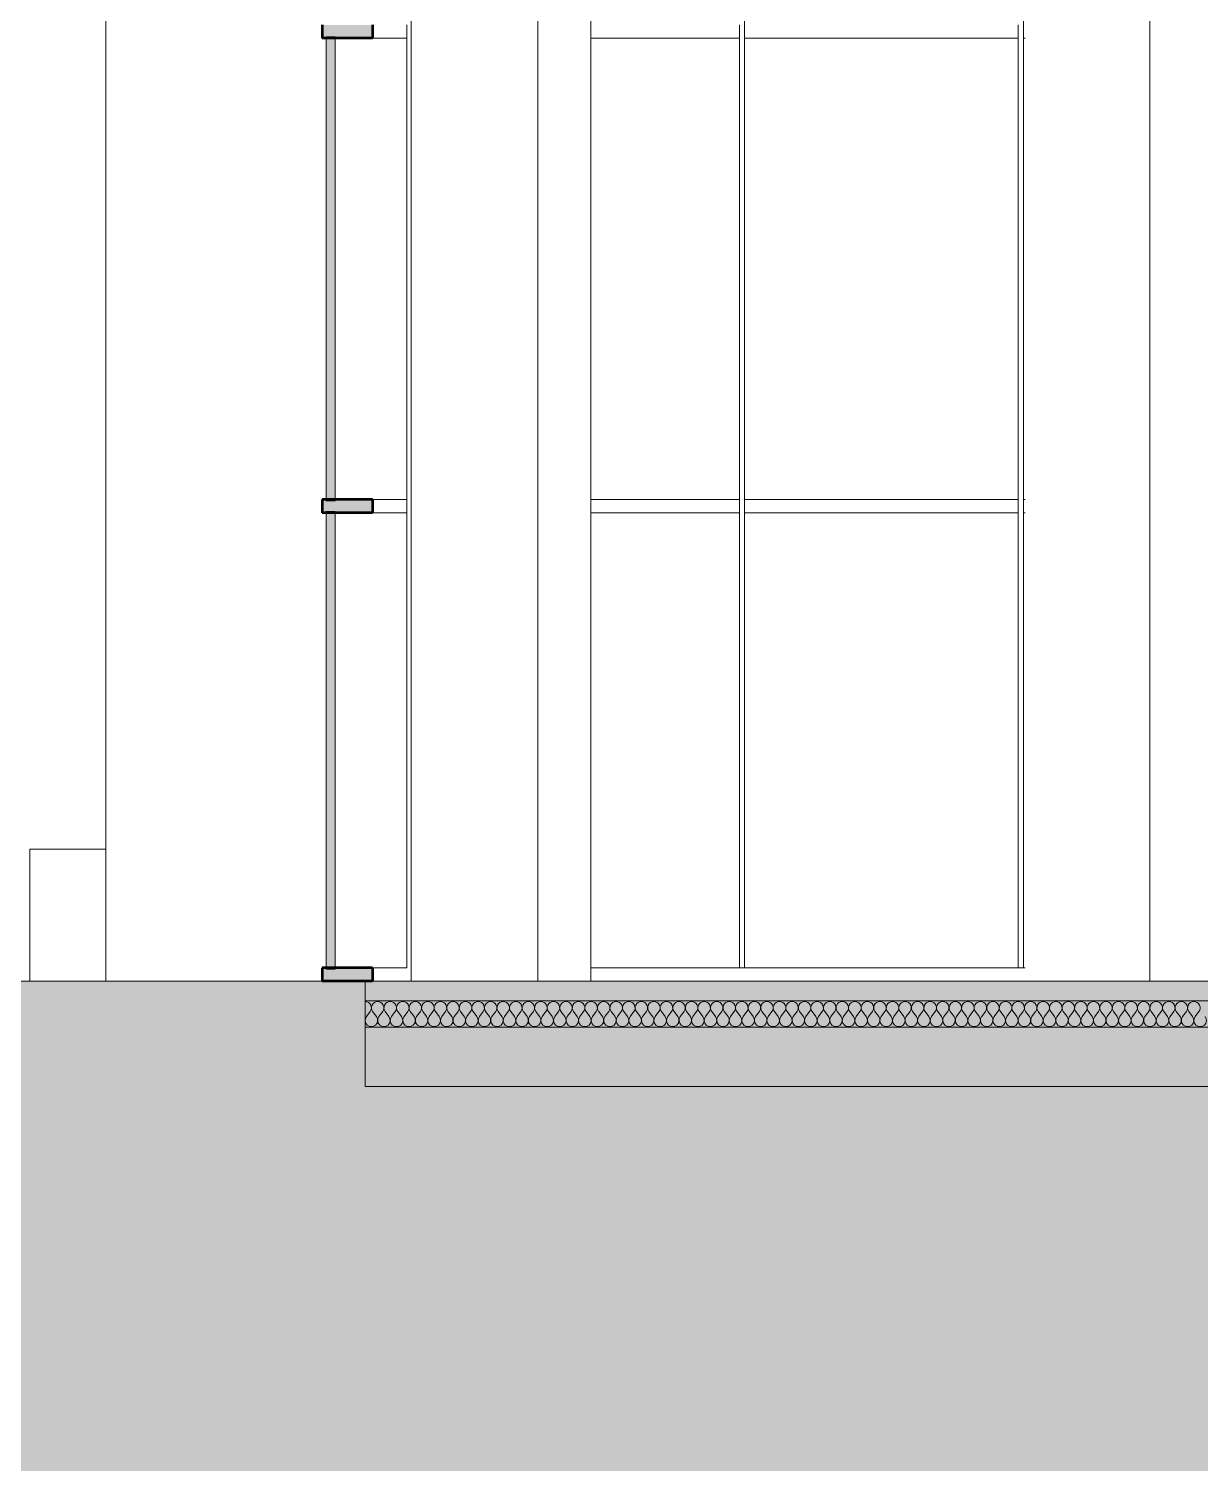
# Model space of a CAD drawing. Header units: millimetres. Extents: x -46169 to 174149, y -86316 to 18123.
# Drawn here: x 106818 to 111260, y -86316 to -80848 of the extents above; entities that cross this region are included whole.
import ezdxf

# ---------------------------------------------------------------- set-up
doc = ezdxf.new("R2010")
doc.units = ezdxf.units.MM
doc.header["$MEASUREMENT"] = 0
doc.linetypes.add('Dashed', pattern=[2822.222233, 1411.111116, -1411.111116])
doc.linetypes.add('Wipeout_Contour', pattern=[1000, 0, -1000])
for name, color, linetype in [('A04_A04_1_A-35-M_FFE_Sanitary', 7, 'Continuous'), ('A04_A04_1_New_A-20-M_Floor_Slab', 7, 'Continuous'), ('A04_A04_1_New_A-20-M_Hard_Landscape-Phase 2', 7, 'Continuous'), ('A04_A04_1_New_A-25-M_Curtain_Wall', 7, 'Continuous'), ('A04_A04_1_New_A-25-M_Wall_Ext', 7, 'Continuous')]:
    doc.layers.add(name, color=color, linetype=linetype)
for name, color, linetype, lineweight, true_color in [('A04_A04_1_A-35-M_FFE_Sanitary_Pen_No__105', 7, 'Continuous', 15, 0xa6a6a6), ('A04_A04_1_New_A-20-M_Floor_Slab_Pen_No__107', 7, 'Continuous', 15, 0xa6a6a6), ('A04_A04_1_New_A-20-M_Floor_Slab_Pen_No__109', 7, 'Continuous', 15, 0xa6a6a6), ('A04_A04_1_New_A-20-M_Floor_Slab_Pen_No__147', 7, 'Continuous', 0, 0x606060), ('A04_A04_1_New_A-20-M_Floor_Slab_Pen_No__162', 7, 'Continuous', 0, 0xe47200), ('A04_A04_1_New_A-25-M_Curtain_Wall_Pen_No__144', 7, 'Continuous', 0, 0xc8c8c8), ('A04_A04_1_New_A-25-M_Curtain_Wall_Pen_No__165', 7, 'Continuous', 0, 0x006060), ('A04_A04_1_New_A-25-M_Curtain_Wall_Pen_No__27', 7, 'Continuous', 50, 0x2a2a2a)]:
    doc.layers.add(name, color=color, linetype=linetype, lineweight=lineweight, true_color=true_color)
for name, color, linetype, lineweight in [('A04_A04_1_A-95-P_Drawing_Pen_No__1', 7, 'Continuous', 13), ('A04_A04_1_A-95-P_Drawing_Pen_No__84', 8, 'Continuous', 20), ('A04_A04_1_New_A-20-M_Floor_Slab_Pen_No__1', 7, 'Continuous', 13), ('A04_A04_1_New_A-20-M_Hard_Landscape-Phase 2_Pen_No__89', 8, 'Continuous', 20), ('A04_A04_1_New_A-25-M_Curtain_Wall_Pen_No__1', 7, 'Continuous', 13), ('A04_A04_1_New_A-25-M_Curtain_Wall_Pen_No__87', 8, 'Continuous', 20), ('A04_A04_1_New_A-25-M_Wall_Ext_Pen_No__87', 8, 'Continuous', 20)]:
    doc.layers.add(name, color=color, linetype=linetype, lineweight=lineweight)

# ---------------------------------------------------------------- blocks, each defined once
blk = doc.blocks.new('*X21', base_point=(139020.8, -92453.4))
at = {"layer": 'A04_A04_1_New_A-20-M_Floor_Slab_Pen_No__107', "linetype": 'Continuous'}
for p, q in [((108098.1, -84592.9), (108112.4, -84573.9)), ((108136.2, -84592.9), (108121.9, -84573.9)), ((108145.7, -84592.9), (108160, -84573.9)), ((108183.8, -84592.9), (108169.6, -84573.9)), ((108193.4, -84592.9), (108207.6, -84573.9)), ((108231.5, -84592.9), (108217.2, -84573.9)), ((108241, -84592.9), (108255.3, -84573.9)), ((108279.1, -84592.9), (108264.8, -84573.9)), ((108288.6, -84592.9), (108302.9, -84573.9)), ((108326.7, -84592.9), (108312.4, -84573.9)), ((108336.2, -84592.9), (108350.5, -84573.9)), ((108374.3, -84592.9), (108360, -84573.9)), ((108383.8, -84592.9), (108398.1, -84573.9)), ((108421.9, -84592.9), (108407.6, -84573.9)), ((108431.5, -84592.9), (108445.7, -84573.9)), ((108469.6, -84592.9), (108455.3, -84573.9)), ((108479.1, -84592.9), (108493.4, -84573.9)), ((108517.2, -84592.9), (108502.9, -84573.9)), ((108526.7, -84592.9), (108541, -84573.9)), ((108564.8, -84592.9), (108550.5, -84573.9)), ((108574.3, -84592.9), (108588.6, -84573.9)), ((108612.4, -84592.9), (108598.1, -84573.9)), ((108621.9, -84592.9), (108636.2, -84573.9)), ((108660, -84592.9), (108645.7, -84573.9)), ((108669.6, -84592.9), (108683.8, -84573.9)), ((108707.6, -84592.9), (108693.4, -84573.9)), ((108717.2, -84592.9), (108731.5, -84573.9)), ((108755.3, -84592.9), (108741, -84573.9)), ((108764.8, -84592.9), (108779.1, -84573.9)), ((108802.9, -84592.9), (108788.6, -84573.9)), ((108812.4, -84592.9), (108826.7, -84573.9)), ((108850.5, -84592.9), (108836.2, -84573.9)), ((108860, -84592.9), (108874.3, -84573.9)), ((108898.1, -84592.9), (108883.8, -84573.9)), ((108907.6, -84592.9), (108921.9, -84573.9)), ((108945.7, -84592.9), (108931.5, -84573.9)), ((108955.3, -84592.9), (108969.6, -84573.9)), ((108993.4, -84592.9), (108979.1, -84573.9)), ((109002.9, -84592.9), (109017.2, -84573.9)), ((109041, -84592.9), (109026.7, -84573.9)), ((109050.5, -84592.9), (109064.8, -84573.9)), ((109088.6, -84592.9), (109074.3, -84573.9)), ((109098.1, -84592.9), (109112.4, -84573.9)), ((109136.2, -84592.9), (109121.9, -84573.9)), ((109145.7, -84592.9), (109160, -84573.9)), ((109183.8, -84592.9), (109169.5, -84573.9)), ((109193.4, -84592.9), (109207.6, -84573.9)), ((109231.5, -84592.9), (109217.2, -84573.9)), ((109241, -84592.9), (109255.3, -84573.9)), ((109279.1, -84592.9), (109264.8, -84573.9)), ((109288.6, -84592.9), (109302.9, -84573.9)), ((109326.7, -84592.9), (109312.4, -84573.9)), ((109336.2, -84592.9), (109350.5, -84573.9)), ((109374.3, -84592.9), (109360, -84573.9)), ((109383.8, -84592.9), (109398.1, -84573.9)), ((109421.9, -84592.9), (109407.6, -84573.9)), ((109431.5, -84592.9), (109445.7, -84573.9)), ((109469.6, -84592.9), (109455.3, -84573.9)), ((109479.1, -84592.9), (109493.4, -84573.9)), ((109517.2, -84592.9), (109502.9, -84573.9)), ((109526.7, -84592.9), (109541, -84573.9)), ((109564.8, -84592.9), (109550.5, -84573.9)), ((109574.3, -84592.9), (109588.6, -84573.9)), ((109612.4, -84592.9), (109598.1, -84573.9)), ((109621.9, -84592.9), (109636.2, -84573.9)), ((109660, -84592.9), (109645.7, -84573.9)), ((109669.5, -84592.9), (109683.8, -84573.9)), ((109707.6, -84592.9), (109693.4, -84573.9)), ((109717.2, -84592.9), (109731.5, -84573.9)), ((109755.3, -84592.9), (109741, -84573.9)), ((109764.8, -84592.9), (109779.1, -84573.9)), ((109802.9, -84592.9), (109788.6, -84573.9)), ((109812.4, -84592.9), (109826.7, -84573.9)), ((109850.5, -84592.9), (109836.2, -84573.9)), ((109860, -84592.9), (109874.3, -84573.9)), ((109898.1, -84592.9), (109883.8, -84573.9)), ((109907.6, -84592.9), (109921.9, -84573.9)), ((109945.7, -84592.9), (109931.5, -84573.9)), ((109955.3, -84592.9), (109969.6, -84573.9)), ((109993.4, -84592.9), (109979.1, -84573.9)), ((110002.9, -84592.9), (110017.2, -84573.9)), ((110041, -84592.9), (110026.7, -84573.9)), ((110050.5, -84592.9), (110064.8, -84573.9)), ((110088.6, -84592.9), (110074.3, -84573.9)), ((110098.1, -84592.9), (110112.4, -84573.9)), ((110136.2, -84592.9), (110121.9, -84573.9)), ((110145.7, -84592.9), (110160, -84573.9)), ((110183.8, -84592.9), (110169.5, -84573.9)), ((110193.4, -84592.9), (110207.6, -84573.9)), ((110231.5, -84592.9), (110217.2, -84573.9)), ((110241, -84592.9), (110255.3, -84573.9)), ((110279.1, -84592.9), (110264.8, -84573.9)), ((110288.6, -84592.9), (110302.9, -84573.9)), ((110326.7, -84592.9), (110312.4, -84573.9)), ((110336.2, -84592.9), (110350.5, -84573.9)), ((110374.3, -84592.9), (110360, -84573.9)), ((110383.8, -84592.9), (110398.1, -84573.9)), ((110421.9, -84592.9), (110407.6, -84573.9)), ((110431.5, -84592.9), (110445.7, -84573.9)), ((110469.6, -84592.9), (110455.3, -84573.9)), ((110479.1, -84592.9), (110493.4, -84573.9)), ((110517.2, -84592.9), (110502.9, -84573.9)), ((110526.7, -84592.9), (110541, -84573.9)), ((110564.8, -84592.9), (110550.5, -84573.9)), ((110574.3, -84592.9), (110588.6, -84573.9)), ((110612.4, -84592.9), (110598.1, -84573.9)), ((110621.9, -84592.9), (110636.2, -84573.9)), ((110660, -84592.9), (110645.7, -84573.9)), ((110669.5, -84592.9), (110683.8, -84573.9)), ((110707.6, -84592.9), (110693.4, -84573.9)), ((110717.2, -84592.9), (110731.5, -84573.9)), ((110755.3, -84592.9), (110741, -84573.9)), ((110764.8, -84592.9), (110779.1, -84573.9)), ((110802.9, -84592.9), (110788.6, -84573.9)), ((110812.4, -84592.9), (110826.7, -84573.9)), ((110850.5, -84592.9), (110836.2, -84573.9)), ((110860, -84592.9), (110874.3, -84573.9)), ((110898.1, -84592.9), (110883.8, -84573.9)), ((110907.6, -84592.9), (110921.9, -84573.9)), ((110945.7, -84592.9), (110931.5, -84573.9)), ((110955.3, -84592.9), (110969.6, -84573.9)), ((110993.4, -84592.9), (110979.1, -84573.9)), ((111002.9, -84592.9), (111017.2, -84573.9)), ((111041, -84592.9), (111026.7, -84573.9)), ((111050.5, -84592.9), (111064.8, -84573.9)), ((111088.6, -84592.9), (111074.3, -84573.9)), ((111098.1, -84592.9), (111112.4, -84573.9)), ((111136.2, -84592.9), (111121.9, -84573.9)), ((111145.7, -84592.9), (111160, -84573.9)), ((111183.8, -84592.9), (111169.5, -84573.9)), ((111193.4, -84592.9), (111207.6, -84573.9)), ((111231.5, -84592.9), (111217.2, -84573.9)), ((111241, -84592.9), (111255.3, -84573.9))]:
    blk.add_line(p, q, dxfattribs=at)
for centre, start, end in [((108093.4, -84559.6), 323.1301, 90), ((108141, -84559.6), 90, 216.8699), ((108141, -84559.6), 323.1301, 90), ((108188.6, -84559.6), 90, 216.8699), ((108188.6, -84559.6), 323.1301, 90), ((108236.2, -84559.6), 90, 216.8699), ((108236.2, -84559.6), 323.1301, 90), ((108283.8, -84559.6), 90, 216.8699), ((108283.8, -84559.6), 323.1301, 90), ((108331.5, -84559.6), 90, 216.8699), ((108331.5, -84559.6), 323.1301, 90), ((108379.1, -84559.6), 90, 216.8699), ((108379.1, -84559.6), 323.1301, 90), ((108426.7, -84559.6), 90, 216.8699), ((108426.7, -84559.6), 323.1301, 90), ((108474.3, -84559.6), 90, 216.8699), ((108474.3, -84559.6), 323.1301, 90), ((108521.9, -84559.6), 90, 216.8699), ((108521.9, -84559.6), 323.1301, 90), ((108569.6, -84559.6), 90, 216.8699), ((108569.6, -84559.6), 323.1301, 90), ((108617.2, -84559.6), 90, 216.8699), ((108617.2, -84559.6), 323.1301, 90), ((108664.8, -84559.6), 90, 216.8699), ((108664.8, -84559.6), 323.1301, 90), ((108712.4, -84559.6), 90, 216.8699), ((108712.4, -84559.6), 323.1301, 90), ((108760, -84559.6), 90, 216.8699), ((108760, -84559.6), 323.1301, 90), ((108807.6, -84559.6), 90, 216.8699), ((108807.6, -84559.6), 323.1301, 90), ((108855.3, -84559.6), 90, 216.8699), ((108855.3, -84559.6), 323.1301, 90), ((108902.9, -84559.6), 90, 216.8699), ((108902.9, -84559.6), 323.1301, 90), ((108950.5, -84559.6), 90, 216.8699), ((108950.5, -84559.6), 323.1301, 90), ((108998.1, -84559.6), 90, 216.8699), ((108998.1, -84559.6), 323.1301, 90), ((109045.7, -84559.6), 90, 216.8699), ((109045.7, -84559.6), 323.1301, 90), ((109093.4, -84559.6), 90, 216.8699), ((109093.4, -84559.6), 323.1301, 90), ((109141, -84559.6), 90, 216.8699), ((109141, -84559.6), 323.1301, 90), ((109188.6, -84559.6), 90, 216.8699), ((109188.6, -84559.6), 323.1301, 90), ((109236.2, -84559.6), 90, 216.8699), ((109236.2, -84559.6), 323.1301, 90), ((109283.8, -84559.6), 90, 216.8699), ((109283.8, -84559.6), 323.1301, 90), ((109331.5, -84559.6), 90, 216.8699), ((109331.5, -84559.6), 323.1301, 90), ((109379.1, -84559.6), 90, 216.8699), ((109379.1, -84559.6), 323.1301, 90), ((109426.7, -84559.6), 90, 216.8699), ((109426.7, -84559.6), 323.1301, 90), ((109474.3, -84559.6), 90, 216.8699), ((109474.3, -84559.6), 323.1301, 90), ((109521.9, -84559.6), 90, 216.8699), ((109521.9, -84559.6), 323.1301, 90), ((109569.6, -84559.6), 90, 216.8699), ((109569.6, -84559.6), 323.1301, 90), ((109617.2, -84559.6), 90, 216.8699), ((109617.2, -84559.6), 323.1301, 90), ((109664.8, -84559.6), 90, 216.8699), ((109664.8, -84559.6), 323.1301, 90), ((109712.4, -84559.6), 90, 216.8699), ((109712.4, -84559.6), 323.1301, 90), ((109760, -84559.6), 90, 216.8699), ((109760, -84559.6), 323.1301, 90), ((109807.6, -84559.6), 90, 216.8699), ((109807.6, -84559.6), 323.1301, 90), ((109855.3, -84559.6), 90, 216.8699), ((109855.3, -84559.6), 323.1301, 90), ((109902.9, -84559.6), 90, 216.8699), ((109902.9, -84559.6), 323.1301, 90), ((109950.5, -84559.6), 90, 216.8699), ((109950.5, -84559.6), 323.1301, 90), ((109998.1, -84559.6), 90, 216.8699), ((109998.1, -84559.6), 323.1301, 90), ((110045.7, -84559.6), 90, 216.8699), ((110045.7, -84559.6), 323.1301, 90), ((110093.4, -84559.6), 90, 216.8699), ((110093.4, -84559.6), 323.1301, 90), ((110141, -84559.6), 90, 216.8699), ((110141, -84559.6), 323.1301, 90), ((110188.6, -84559.6), 90, 216.8699), ((110188.6, -84559.6), 323.1301, 90), ((110236.2, -84559.6), 90, 216.8699), ((110236.2, -84559.6), 323.1301, 90), ((110283.8, -84559.6), 90, 216.8699), ((110283.8, -84559.6), 323.1301, 90), ((110331.5, -84559.6), 90, 216.8699), ((110331.5, -84559.6), 323.1301, 90), ((110379.1, -84559.6), 90, 216.8699), ((110379.1, -84559.6), 323.1301, 90), ((110426.7, -84559.6), 90, 216.8699), ((110426.7, -84559.6), 323.1301, 90), ((110474.3, -84559.6), 90, 216.8699), ((110474.3, -84559.6), 323.1301, 90), ((110521.9, -84559.6), 90, 216.8699), ((110521.9, -84559.6), 323.1301, 90), ((110569.6, -84559.6), 90, 216.8699), ((110569.6, -84559.6), 323.1301, 90), ((110617.2, -84559.6), 90, 216.8699), ((110617.2, -84559.6), 323.1301, 90), ((110664.8, -84559.6), 90, 216.8699), ((110664.8, -84559.6), 323.1301, 90), ((110712.4, -84559.6), 90, 216.8699), ((110712.4, -84559.6), 323.1301, 90), ((110760, -84559.6), 90, 216.8699), ((110760, -84559.6), 323.1301, 90), ((110807.6, -84559.6), 90, 216.8699), ((110807.6, -84559.6), 323.1301, 90), ((110855.3, -84559.6), 90, 216.8699), ((110855.3, -84559.6), 323.1301, 90), ((110902.9, -84559.6), 90, 216.8699), ((110902.9, -84559.6), 323.1301, 90), ((110950.5, -84559.6), 90, 216.8699), ((110950.5, -84559.6), 323.1301, 90), ((110998.1, -84559.6), 90, 216.8699), ((110998.1, -84559.6), 323.1301, 90), ((111045.7, -84559.6), 90, 216.8699), ((111045.7, -84559.6), 323.1301, 90), ((111093.4, -84559.6), 90, 216.8699), ((111093.4, -84559.6), 323.1301, 90), ((111141, -84559.6), 90, 216.8699), ((111141, -84559.6), 323.1301, 90), ((111188.6, -84559.6), 90, 216.8699), ((111188.6, -84559.6), 323.1301, 90), ((111236.2, -84559.6), 90, 216.8699), ((111236.2, -84559.6), 323.1301, 90), ((108117.2, -84607.2), 143.1301, 36.8699), ((108164.8, -84607.2), 143.1301, 36.8699), ((108212.4, -84607.2), 143.1301, 36.8699), ((108260, -84607.2), 143.1301, 36.8699), ((108307.6, -84607.2), 143.1301, 36.8699), ((108355.3, -84607.2), 143.1301, 36.8699), ((108402.9, -84607.2), 143.1301, 36.8699), ((108450.5, -84607.2), 143.1301, 36.8699), ((108498.1, -84607.2), 143.1301, 36.8699), ((108545.7, -84607.2), 143.1301, 36.8699), ((108593.4, -84607.2), 143.1301, 36.8699), ((108641, -84607.2), 143.1301, 36.8699), ((108688.6, -84607.2), 143.1301, 36.8699), ((108736.2, -84607.2), 143.1301, 36.8699), ((108783.8, -84607.2), 143.1301, 36.8699), ((108831.5, -84607.2), 143.1301, 36.8699), ((108879.1, -84607.2), 143.1301, 36.8699), ((108926.7, -84607.2), 143.1301, 36.8699), ((108974.3, -84607.2), 143.1301, 36.8699), ((109021.9, -84607.2), 143.1301, 36.8699), ((109069.6, -84607.2), 143.1301, 36.8699), ((109117.2, -84607.2), 143.1301, 36.8699), ((109164.8, -84607.2), 143.1301, 36.8699), ((109212.4, -84607.2), 143.1301, 36.8699), ((109260, -84607.2), 143.1301, 36.8699), ((109307.6, -84607.2), 143.1301, 36.8699), ((109355.3, -84607.2), 143.1301, 36.8699), ((109402.9, -84607.2), 143.1301, 36.8699), ((109450.5, -84607.2), 143.1301, 36.8699), ((109498.1, -84607.2), 143.1301, 36.8699), ((109545.7, -84607.2), 143.1301, 36.8699), ((109593.4, -84607.2), 143.1301, 36.8699), ((109641, -84607.2), 143.1301, 36.8699), ((109688.6, -84607.2), 143.1301, 36.8699), ((109736.2, -84607.2), 143.1301, 36.8699), ((109783.8, -84607.2), 143.1301, 36.8699), ((109831.5, -84607.2), 143.1301, 36.8699), ((109879.1, -84607.2), 143.1301, 36.8699), ((109926.7, -84607.2), 143.1301, 36.8699), ((109974.3, -84607.2), 143.1301, 36.8699), ((110021.9, -84607.2), 143.1301, 36.8699), ((110069.6, -84607.2), 143.1301, 36.8699), ((110117.2, -84607.2), 143.1301, 36.8699), ((110164.8, -84607.2), 143.1301, 36.8699), ((110212.4, -84607.2), 143.1301, 36.8699), ((110260, -84607.2), 143.1301, 36.8699), ((110307.6, -84607.2), 143.1301, 36.8699), ((110355.3, -84607.2), 143.1301, 36.8699), ((110402.9, -84607.2), 143.1301, 36.8699), ((110450.5, -84607.2), 143.1301, 36.8699), ((110498.1, -84607.2), 143.1301, 36.8699), ((110545.7, -84607.2), 143.1301, 36.8699), ((110593.4, -84607.2), 143.1301, 36.8699), ((110641, -84607.2), 143.1301, 36.8699), ((110688.6, -84607.2), 143.1301, 36.8699), ((110736.2, -84607.2), 143.1301, 36.8699), ((110783.8, -84607.2), 143.1301, 36.8699), ((110831.5, -84607.2), 143.1301, 36.8699), ((110879.1, -84607.2), 143.1301, 36.8699), ((110926.7, -84607.2), 143.1301, 36.8699), ((110974.3, -84607.2), 143.1301, 36.8699), ((111021.9, -84607.2), 143.1301, 36.8699), ((111069.6, -84607.2), 143.1301, 36.8699), ((111117.2, -84607.2), 143.1301, 36.8699), ((111164.8, -84607.2), 143.1301, 36.8699), ((111212.4, -84607.2), 143.1301, 36.8699), ((111260, -84607.2), 143.1301, 36.8699)]:
    blk.add_arc(centre, 23.8, start, end, dxfattribs=at)

msp = doc.modelspace()

# ---------------------------------------------------------------- hatches: boundary and pattern name
at = {"layer": 'A04_A04_1_New_A-20-M_Floor_Slab_Pen_No__162', "linetype": 'Continuous'}
msp.add_hatch(color=256, dxfattribs=at).paths.add_polyline_path([(131120.2, -84532.9), (108093.4, -84532.9), (108093.4, -84533.4), (131120.2, -84533.4)])

# ---------------------------------------------------------------- linework, layer by layer
at = {"layer": 'A04_A04_1_New_A-20-M_Floor_Slab_Pen_No__1', "linetype": 'Continuous'}
msp.add_line((131120.2, -84858.4), (108093.4, -84858.4), dxfattribs=at)

# ---------------------------------------------------------------- wipeouts: each hides what was drawn before it
at = {"color": 254, "linetype": 'Wipeout_Contour', "lineweight": 0, "ltscale": 544540.228641}
msp.add_wipeout([(106821.8, -84457.9), (107110.2, -84457.9), (107110.2, -83957.9), (106821.8, -83957.9)], dxfattribs=at).dxf.layer = 'A04_A04_1_New_A-20-M_Hard_Landscape-Phase 2'
at = {"color": 254, "linetype": 'Wipeout_Contour', "lineweight": 0, "ltscale": 538354.177211}
msp.add_wipeout([(108268.4, -80857.9), (108268.4, -79057.9), (108252.2, -79057.9), (108252.2, -80857.9)], dxfattribs=at).dxf.layer = 'A04_A04_1_New_A-25-M_Curtain_Wall'
at = {"color": 254, "linetype": 'Wipeout_Contour', "lineweight": 0, "ltscale": 554838.306751}
msp.add_wipeout([(109522.6, -84407.9), (109522.6, -84457.9), (110580.3, -84457.9), (110580.3, -84407.9)], dxfattribs=at).dxf.layer = 'A04_A04_1_New_A-25-M_Curtain_Wall'

# ---------------------------------------------------------------- next in the draw order: linework, layer by layer
at = {"layer": 'A04_A04_1_New_A-20-M_Hard_Landscape-Phase 2_Pen_No__89', "linetype": 'Continuous'}
msp.add_line((106821.8, -83957.9), (106821.8, -84457.9), dxfattribs=at)

# ---------------------------------------------------------------- next in the draw order: wipeouts: each hides what was drawn before it
at = {"color": 254, "linetype": 'Wipeout_Contour', "lineweight": 0, "ltscale": 540256.939054}
msp.add_wipeout([(108121.1, -80882.9), (108252.2, -80882.9), (108252.2, -80832.9), (108121.1, -80832.9)], dxfattribs=at).dxf.layer = 'A04_A04_1_New_A-25-M_Curtain_Wall'
at = {"color": 254, "linetype": 'Wipeout_Contour', "lineweight": 0, "ltscale": 554132.324412}
msp.add_wipeout([(110437.5, -82682.9), (110437.5, -84407.9), (110570.2, -84407.9), (110570.2, -82682.9)], dxfattribs=at).dxf.layer = 'A04_A04_1_New_A-25-M_Curtain_Wall'
at = {"color": 254, "linetype": 'Wipeout_Contour', "lineweight": 0, "ltscale": 552252.748686}
msp.add_wipeout([(109522.6, -84407.9), (108949.3, -84407.9), (108949.3, -84457.9), (109522.6, -84457.9)], dxfattribs=at).dxf.layer = 'A04_A04_1_New_A-25-M_Curtain_Wall'

# ---------------------------------------------------------------- next in the draw order: hatches: boundary and pattern name
at = {"layer": 'A04_A04_1_New_A-25-M_Curtain_Wall_Pen_No__144', "linetype": 'Continuous'}
msp.add_hatch(color=256, dxfattribs=at).paths.add_polyline_path([(108121.1, -80832.9), (107930.8, -80832.9), (107930.8, -80882.9), (108121.1, -80882.9)])

# ---------------------------------------------------------------- next in the draw order: wipeouts: each hides what was drawn before it
at = {"color": 254, "linetype": 'Wipeout_Contour', "lineweight": 0, "ltscale": 554346.253514}
msp.add_wipeout([(110590.4, -84407.9), (110590.4, -82657.9), (110570.2, -82657.9), (110570.2, -84407.9)], dxfattribs=at).dxf.layer = 'A04_A04_1_New_A-25-M_Curtain_Wall'
at = {"color": 254, "linetype": 'Wipeout_Contour', "lineweight": 0, "ltscale": 550763.590161}
msp.add_wipeout([(109379.9, -82682.9), (109379.9, -84407.9), (109512.6, -84407.9), (109512.6, -82682.9)], dxfattribs=at).dxf.layer = 'A04_A04_1_New_A-25-M_Curtain_Wall'

# ---------------------------------------------------------------- next in the draw order: wipeouts: each hides what was drawn before it
at = {"color": 254, "linetype": 'Wipeout_Contour', "lineweight": 0, "ltscale": 678600.33405}
msp.add_wipeout([(108252.2, -80882.9), (108125.4, -80882.9), (108125.4, -82632.9), (108227, -82632.9), (108252.2, -82632.9)], dxfattribs=at).dxf.layer = 'A04_A04_1_New_A-25-M_Curtain_Wall'
at = {"color": 254, "linetype": 'Wipeout_Contour', "lineweight": 0, "ltscale": 550976.478266}
msp.add_wipeout([(109532.7, -84407.9), (109532.7, -82657.9), (109512.6, -82657.9), (109512.6, -84407.9)], dxfattribs=at).dxf.layer = 'A04_A04_1_New_A-25-M_Curtain_Wall'
at = {"color": 254, "linetype": 'Wipeout_Contour', "lineweight": 0, "ltscale": 549868.733304}
msp.add_wipeout([(109379.9, -82682.9), (108949.3, -82682.9), (108949.3, -84407.9), (109379.9, -84407.9)], dxfattribs=at).dxf.layer = 'A04_A04_1_New_A-25-M_Curtain_Wall'
at = {"color": 254, "linetype": 'Wipeout_Contour', "lineweight": 0, "ltscale": 556542.119828}
msp.add_wipeout([(110580.3, -84457.9), (110596.4, -84457.9), (110596.4, -84407.9), (110580.3, -84407.9)], dxfattribs=at).dxf.layer = 'A04_A04_1_New_A-25-M_Curtain_Wall'

# ---------------------------------------------------------------- next in the draw order: wipeouts: each hides what was drawn before it
at = {"color": 254, "linetype": 'Wipeout_Contour', "lineweight": 0, "ltscale": 542662.42137}
msp.add_wipeout([(108268.4, -82657.9), (108268.4, -80857.9), (108252.2, -80857.9), (108252.2, -82657.9)], dxfattribs=at).dxf.layer = 'A04_A04_1_New_A-25-M_Curtain_Wall'
at = {"color": 254, "linetype": 'Wipeout_Contour', "lineweight": 0, "ltscale": 552479.622962}
msp.add_wipeout([(109532.7, -84407.9), (110437.5, -84407.9), (110437.5, -82682.9), (109532.7, -82682.9)], dxfattribs=at).dxf.layer = 'A04_A04_1_New_A-25-M_Curtain_Wall'

# ---------------------------------------------------------------- next in the draw order: linework, layer by layer
at = {"layer": 'A04_A04_1_New_A-25-M_Curtain_Wall_Pen_No__87', "linetype": 'Continuous'}
msp.add_line((109532.7, -84407.9), (109522.6, -84407.9), dxfattribs=at)

# ---------------------------------------------------------------- next in the draw order: wipeouts: each hides what was drawn before it
at = {"color": 254, "linetype": 'Wipeout_Contour', "lineweight": 0, "ltscale": 544597.84871}
msp.add_wipeout([(108121.1, -82632.9), (108121.1, -82682.9), (108252.2, -82682.9), (108252.2, -82632.9)], dxfattribs=at).dxf.layer = 'A04_A04_1_New_A-25-M_Curtain_Wall'
at = {"color": 254, "linetype": 'Wipeout_Contour', "lineweight": 0, "ltscale": 547923.429532}
msp.add_wipeout([(109512.6, -82632.9), (108949.3, -82632.9), (108949.3, -82682.9), (109512.6, -82682.9)], dxfattribs=at).dxf.layer = 'A04_A04_1_New_A-25-M_Curtain_Wall'

# ---------------------------------------------------------------- next in the draw order: hatches: boundary and pattern name
at = {"layer": 'A04_A04_1_New_A-25-M_Curtain_Wall_Pen_No__144', "linetype": 'Continuous'}
msp.add_hatch(color=256, dxfattribs=at).paths.add_polyline_path([(108121.1, -82632.9), (107930.8, -82632.9), (107930.8, -82682.9), (108121.1, -82682.9)])

# ---------------------------------------------------------------- next in the draw order: wipeouts: each hides what was drawn before it
at = {"color": 254, "linetype": 'Wipeout_Contour', "lineweight": 0, "ltscale": 550545.240617}
msp.add_wipeout([(109532.7, -82682.9), (110570.2, -82682.9), (110570.2, -82632.9), (109532.7, -82632.9)], dxfattribs=at).dxf.layer = 'A04_A04_1_New_A-25-M_Curtain_Wall'

# ---------------------------------------------------------------- next in the draw order: wipeouts: each hides what was drawn before it
at = {"color": 254, "linetype": 'Wipeout_Contour', "lineweight": 0, "ltscale": 541998.795184}
msp.add_wipeout([(107979.4, -80882.9), (107979.4, -82632.9), (108125.4, -82632.9), (108125.4, -80882.9)], dxfattribs=at).dxf.layer = 'A04_A04_1_New_A-25-M_Curtain_Wall'
at = {"color": 254, "linetype": 'Wipeout_Contour', "lineweight": 0, "ltscale": 546455.12018}
msp.add_wipeout([(109379.9, -80882.9), (109379.9, -82632.9), (109512.6, -82632.9), (109512.6, -80882.9)], dxfattribs=at).dxf.layer = 'A04_A04_1_New_A-25-M_Curtain_Wall'
at = {"color": 254, "linetype": 'Wipeout_Contour', "lineweight": 0, "ltscale": 549850.252333}
msp.add_wipeout([(110437.5, -82632.9), (110570.2, -82632.9), (110570.2, -80882.9), (110437.5, -80882.9)], dxfattribs=at).dxf.layer = 'A04_A04_1_New_A-25-M_Curtain_Wall'
at = {"color": 254, "linetype": 'Wipeout_Contour', "lineweight": 0, "ltscale": 682970.234117}
msp.add_wipeout([(108125.4, -82682.9), (108125.4, -84407.9), (108252.2, -84407.9), (108252.2, -82682.9), (108227, -82682.9)], dxfattribs=at).dxf.layer = 'A04_A04_1_New_A-25-M_Curtain_Wall'

# ---------------------------------------------------------------- next in the draw order: hatches: boundary and pattern name
at = {"layer": 'A04_A04_1_New_A-25-M_Curtain_Wall_Pen_No__165', "linetype": 'Continuous', "lineweight": 0, "true_color": 0x001818}
msp.add_hatch(color=168, dxfattribs=at).paths.add_polyline_path([(107979.4, -82637.9), (107979.4, -80877.9), (107945.6, -80877.9), (107945.6, -82637.9)])

# ---------------------------------------------------------------- next in the draw order: wipeouts: each hides what was drawn before it
at = {"color": 254, "linetype": 'Wipeout_Contour', "lineweight": 0, "ltscale": 546700.464276}
msp.add_wipeout([(109532.7, -82657.9), (109532.7, -80857.9), (109512.6, -80857.9), (109512.6, -82657.9)], dxfattribs=at).dxf.layer = 'A04_A04_1_New_A-25-M_Curtain_Wall'
at = {"color": 254, "linetype": 'Wipeout_Contour', "lineweight": 0, "ltscale": 550096.436362}
msp.add_wipeout([(110590.4, -82657.9), (110590.4, -80857.9), (110570.2, -80857.9), (110570.2, -82657.9)], dxfattribs=at).dxf.layer = 'A04_A04_1_New_A-25-M_Curtain_Wall'
at = {"color": 254, "linetype": 'Wipeout_Contour', "lineweight": 0, "ltscale": 547000.737991}
msp.add_wipeout([(108268.4, -84457.9), (108268.4, -82657.9), (108252.2, -82657.9), (108252.2, -84407.9)], dxfattribs=at).dxf.layer = 'A04_A04_1_New_A-25-M_Curtain_Wall'

# ---------------------------------------------------------------- next in the draw order: linework, layer by layer
at = {"layer": 'A04_A04_1_New_A-25-M_Curtain_Wall_Pen_No__87', "linetype": 'Continuous'}
msp.add_line((109512.6, -84407.9), (109512.6, -82682.9), dxfattribs=at)

# ---------------------------------------------------------------- next in the draw order: wipeouts: each hides what was drawn before it
at = {"color": 254, "linetype": 'Wipeout_Contour', "lineweight": 0, "ltscale": 543609.065156}
msp.add_wipeout([(109512.6, -80832.9), (108949.3, -80832.9), (108949.3, -80882.9), (109512.6, -80882.9)], dxfattribs=at).dxf.layer = 'A04_A04_1_New_A-25-M_Curtain_Wall'
at = {"color": 254, "linetype": 'Wipeout_Contour', "lineweight": 0, "ltscale": 552278.529821}
msp.add_wipeout([(110590.4, -82682.9), (110596.4, -82682.9), (110596.4, -82632.9), (110590.4, -82632.9)], dxfattribs=at).dxf.layer = 'A04_A04_1_New_A-25-M_Curtain_Wall'
at = {"color": 254, "linetype": 'Wipeout_Contour', "lineweight": 0, "ltscale": 548950.200619}
msp.add_wipeout([(108121.1, -84457.9), (108268.4, -84457.9), (108252.2, -84407.9), (108121.1, -84407.9)], dxfattribs=at).dxf.layer = 'A04_A04_1_New_A-25-M_Curtain_Wall'

# ---------------------------------------------------------------- next in the draw order: hatches: boundary and pattern name
at = {"layer": 'A04_A04_1_New_A-25-M_Curtain_Wall_Pen_No__144', "linetype": 'Continuous'}
msp.add_hatch(color=256, dxfattribs=at).paths.add_polyline_path([(108121.1, -84407.9), (107930.8, -84407.9), (107930.8, -84457.9), (108121.1, -84457.9)])

# ---------------------------------------------------------------- next in the draw order: wipeouts: each hides what was drawn before it
at = {"color": 254, "linetype": 'Wipeout_Contour', "lineweight": 0, "ltscale": 546251.556131}
msp.add_wipeout([(110570.2, -80832.9), (109532.7, -80832.9), (109532.7, -80882.9), (110570.2, -80882.9)], dxfattribs=at).dxf.layer = 'A04_A04_1_New_A-25-M_Curtain_Wall'
at = {"color": 254, "linetype": 'Wipeout_Contour', "lineweight": 0, "ltscale": 545553.189628}
msp.add_wipeout([(109379.9, -80882.9), (108949.3, -80882.9), (108949.3, -82632.9), (109379.9, -82632.9)], dxfattribs=at).dxf.layer = 'A04_A04_1_New_A-25-M_Curtain_Wall'

# ---------------------------------------------------------------- next in the draw order: wipeouts: each hides what was drawn before it
at = {"color": 254, "linetype": 'Wipeout_Contour', "lineweight": 0, "ltscale": 545846.868821}
msp.add_wipeout([(110590.4, -80857.9), (110590.4, -79057.9), (110570.2, -79057.9), (110570.2, -80857.9)], dxfattribs=at).dxf.layer = 'A04_A04_1_New_A-25-M_Curtain_Wall'
at = {"color": 254, "linetype": 'Wipeout_Contour', "lineweight": 0, "ltscale": 548184.611566}
msp.add_wipeout([(109532.7, -80882.9), (109532.7, -82632.9), (110437.5, -82632.9), (110437.5, -80882.9)], dxfattribs=at).dxf.layer = 'A04_A04_1_New_A-25-M_Curtain_Wall'
at = {"color": 254, "linetype": 'Wipeout_Contour', "lineweight": 0, "ltscale": 546342.41028}
msp.add_wipeout([(107979.4, -82682.9), (107979.4, -84407.9), (108125.4, -84407.9), (108125.4, -82682.9)], dxfattribs=at).dxf.layer = 'A04_A04_1_New_A-25-M_Curtain_Wall'
at = {"color": 254, "linetype": 'Wipeout_Contour', "lineweight": 0, "ltscale": 935452.754559}
msp.add_wipeout([(108747.9, -84457.9), (108949.3, -84457.9), (108949.3, -77357.9), (108913.7, -77357.9), (108913.7, -72757.9), (108787.6, -72757.9), (108747.9, -72757.9)], dxfattribs=at).dxf.layer = 'A04_A04_1_New_A-25-M_Wall_Ext'

# ---------------------------------------------------------------- next in the draw order: hatches: boundary and pattern name
at = {"layer": 'A04_A04_1_New_A-25-M_Curtain_Wall_Pen_No__165', "linetype": 'Continuous', "lineweight": 0, "true_color": 0x001818}
msp.add_hatch(color=168, dxfattribs=at).paths.add_polyline_path([(107979.4, -84412.9), (107979.4, -82677.9), (107945.6, -82677.9), (107945.6, -84412.9)])

# ---------------------------------------------------------------- next in the draw order: linework, layer by layer
at = {"layer": 'A04_A04_1_New_A-25-M_Curtain_Wall_Pen_No__87', "linetype": 'Continuous'}
for p, q in [((108949.3, -82632.9), (109512.6, -82632.9)), ((109512.6, -82682.9), (109512.6, -82632.9)), ((109532.7, -84407.9), (109532.7, -82657.9)), ((108949.3, -82682.9), (109512.6, -82682.9)), ((108949.3, -84407.9), (109522.6, -84407.9))]:
    msp.add_line(p, q, dxfattribs=at)
at = {"layer": 'A04_A04_1_New_A-25-M_Wall_Ext_Pen_No__87', "linetype": 'Continuous'}
msp.add_line((108949.3, -77357.9), (108949.3, -84457.9), dxfattribs=at)

# ---------------------------------------------------------------- next in the draw order: wipeouts: each hides what was drawn before it
at = {"color": 254, "linetype": 'Wipeout_Contour', "lineweight": 0, "ltscale": 542424.292689}
msp.add_wipeout([(109532.7, -80857.9), (109532.7, -79057.9), (109512.6, -79057.9), (109512.6, -80857.9)], dxfattribs=at).dxf.layer = 'A04_A04_1_New_A-25-M_Curtain_Wall'
at = {"color": 254, "linetype": 'Wipeout_Contour', "lineweight": 0, "ltscale": 547998.465752}
msp.add_wipeout([(110590.4, -80882.9), (110596.4, -80882.9), (110596.4, -80832.9), (110590.4, -80832.9)], dxfattribs=at).dxf.layer = 'A04_A04_1_New_A-25-M_Curtain_Wall'

# ---------------------------------------------------------------- next in the draw order: linework, layer by layer
at = {"layer": 'A04_A04_1_New_A-25-M_Curtain_Wall_Pen_No__87', "linetype": 'Continuous'}
for p, q in [((109532.7, -80857.9), (109532.7, -79057.9)), ((109512.6, -80882.9), (109512.6, -80832.9)), ((109532.7, -82657.9), (109532.7, -80857.9)), ((108949.3, -80882.9), (109512.6, -80882.9)), ((109512.6, -82632.9), (109512.6, -80882.9))]:
    msp.add_line(p, q, dxfattribs=at)

# ---------------------------------------------------------------- next in the draw order: wipeouts: each hides what was drawn before it
at = {"color": 254, "linetype": 'Wipeout_Contour', "lineweight": 0, "ltscale": 5042646.5782331}
msp.add_wipeout([(108747.9, -69287.9), (107110.2, -69287.9), (107110.2, -84457.9), (107930.8, -84457.9), (107930.8, -84407.9), (107945.6, -84407.9), (107945.6, -82682.9), (107930.8, -82682.9), (107930.8, -82632.9), (107945.6, -82632.9), (107945.6, -80882.9), (107930.8, -80882.9), (107930.8, -80832.9), (107945.6, -80832.9), (107945.6, -79082.9), (107930.8, -79082.9), (107930.8, -79032.9), (107945.6, -79032.9), (107945.6, -77282.9), (107930.8, -77282.9), (107930.8, -77232.9), (107945.6, -77232.9), (107945.6, -75482.9), (107930.8, -75482.9), (107930.8, -75432.9), (107945.6, -75432.9), (107945.6, -73682.9), (107930.8, -73682.9), (107930.8, -73632.9), (107945.6, -73632.9), (107945.6, -71907.9), (107930.8, -71907.9), (107930.8, -71857.9), (108268.4, -71857.9), (108268.4, -71907.9), (108284.9, -71907.9), (108284.9, -72288.9), (108747.9, -72288.9)], dxfattribs=at).dxf.layer = 'A04_A04_1_New_A-25-M_Wall_Ext'
at = {"color": 254, "linetype": 'Wipeout_Contour', "lineweight": 0, "ltscale": 2741306.357829784}
msp.add_wipeout([(110590.4, -80882.9), (110590.4, -82632.9), (110596.4, -82632.9), (110596.4, -82682.9), (110590.4, -82682.9), (110590.4, -84407.9), (110596.4, -84407.9), (110596.4, -84457.9), (111069.2, -84457.9), (111069.2, -77357.9), (110596.4, -77357.9), (110596.4, -77407.9), (110590.4, -77407.9), (110590.4, -79032.9), (110596.4, -79032.9), (110596.4, -79082.9), (110590.4, -79082.9), (110590.4, -80832.9), (110596.4, -80832.9), (110596.4, -80882.9)], dxfattribs=at).dxf.layer = 'A04_A04_1_New_A-25-M_Wall_Ext'

# ---------------------------------------------------------------- next in the draw order: linework, layer by layer
at = {"layer": 'A04_A04_1_New_A-20-M_Hard_Landscape-Phase 2_Pen_No__89', "linetype": 'Continuous'}
for p, q in [((107110.2, -83957.9), (106821.8, -83957.9)), ((107110.2, -84457.9), (106821.8, -84457.9))]:
    msp.add_line(p, q, dxfattribs=at)
at = {"layer": 'A04_A04_1_New_A-25-M_Curtain_Wall_Pen_No__1', "linetype": 'Continuous'}
for p, q in [((107945.6, -80877.9), (107945.6, -82637.9)), ((107979.4, -80877.9), (107945.6, -80877.9)), ((107979.4, -80877.9), (107979.4, -82637.9)), ((107979.4, -82637.9), (107945.6, -82637.9)), ((107945.6, -82677.9), (107945.6, -84412.9)), ((107979.4, -82677.9), (107945.6, -82677.9)), ((107979.4, -82677.9), (107979.4, -84412.9)), ((107979.4, -84412.9), (107945.6, -84412.9))]:
    msp.add_line(p, q, dxfattribs=at)
at = {"layer": 'A04_A04_1_New_A-25-M_Curtain_Wall_Pen_No__27', "linetype": 'Continuous'}
for p, q in [((107930.8, -80832.9), (107930.8, -80882.9)), ((108121.1, -80832.9), (108121.1, -80882.9)), ((108121.1, -80882.9), (107930.8, -80882.9)), ((107930.8, -82632.9), (107930.8, -82682.9)), ((108121.1, -82632.9), (107930.8, -82632.9)), ((108121.1, -82632.9), (108121.1, -82682.9)), ((108121.1, -82682.9), (107930.8, -82682.9)), ((107930.8, -84407.9), (107930.8, -84457.9)), ((108121.1, -84407.9), (107930.8, -84407.9)), ((108121.1, -84407.9), (108121.1, -84457.9)), ((108093.4, -84457.9), (107930.8, -84457.9)), ((108121.1, -84457.9), (108093.4, -84457.9))]:
    msp.add_line(p, q, dxfattribs=at)
at = {"layer": 'A04_A04_1_New_A-25-M_Curtain_Wall_Pen_No__87', "linetype": 'Continuous'}
for p, q in [((110590.4, -80857.9), (110590.4, -79057.9)), ((110570.2, -80882.9), (110570.2, -80832.9)), ((110590.4, -82657.9), (110590.4, -80857.9)), ((109532.7, -80882.9), (110570.2, -80882.9)), ((110570.2, -82632.9), (110570.2, -80882.9)), ((110590.4, -80882.9), (110596.4, -80882.9)), ((109532.7, -82632.9), (110570.2, -82632.9)), ((110570.2, -82682.9), (110570.2, -82632.9)), ((110590.4, -82632.9), (110596.4, -82632.9)), ((110590.4, -84407.9), (110590.4, -82657.9)), ((109532.7, -82682.9), (110570.2, -82682.9)), ((110570.2, -84407.9), (110570.2, -82682.9)), ((110590.4, -82682.9), (110596.4, -82682.9)), ((109532.7, -84407.9), (110580.3, -84407.9)), ((110590.4, -84407.9), (110580.3, -84407.9)), ((110590.4, -84407.9), (110596.4, -84407.9))]:
    msp.add_line(p, q, dxfattribs=at)
at = {"layer": 'A04_A04_1_New_A-25-M_Wall_Ext_Pen_No__87', "linetype": 'Continuous'}
for p, q in [((107110.2, -84457.9), (107110.2, -69287.9)), ((107930.8, -84457.9), (107110.2, -84457.9))]:
    msp.add_line(p, q, dxfattribs=at)

# ---------------------------------------------------------------- next in the draw order: wipeouts: each hides what was drawn before it
at = {"color": 254, "linetype": 'Wipeout_Contour', "lineweight": 0, "ltscale": 798184.00864}
msp.add_wipeout([(108284.9, -73627.1), (108268.4, -73627.1), (108268.4, -84457.9), (108747.9, -84457.9), (108747.9, -72757.9), (108284.9, -72757.9)], dxfattribs=at).dxf.layer = 'A04_A04_1_New_A-25-M_Wall_Ext'
at = {"color": 254, "linetype": 'Wipeout_Contour', "lineweight": 0, "ltscale": 686592.087258}
msp.add_wipeout([(111269.2, -77357.9), (111069.2, -77357.9), (111069.2, -84457.9), (111269.2, -84457.9), (111269.2, -79057.9)], dxfattribs=at).dxf.layer = 'A04_A04_1_New_A-25-M_Wall_Ext'

# ---------------------------------------------------------------- next in the draw order: hatches: boundary and pattern name
at = {"layer": 'A04_A04_1_New_A-20-M_Floor_Slab_Pen_No__109', "linetype": 'Continuous'}
msp.add_hatch(color=256, dxfattribs=at).paths.add_polyline_path([(131120.2, -84457.9), (108093.4, -84457.9), (108093.4, -84532.9), (131120.2, -84532.9)])

# ---------------------------------------------------------------- next in the draw order: linework, layer by layer
at = {"layer": 'A04_A04_1_A-35-M_FFE_Sanitary_Pen_No__105', "linetype": 'Dashed'}
msp.add_line((105427.1, -84457.9), (131120.2, -84457.9), dxfattribs=at)
at = {"layer": 'A04_A04_1_A-95-P_Drawing_Pen_No__1', "linetype": 'Continuous'}
msp.add_line((131120.2, -84457.9), (101134.2, -84457.9), dxfattribs=at)
at = {"layer": 'A04_A04_1_New_A-20-M_Floor_Slab_Pen_No__1', "linetype": 'Continuous'}
msp.add_line((126495.6, -84457.9), (108121.1, -84457.9), dxfattribs=at)
at = {"layer": 'A04_A04_1_New_A-25-M_Curtain_Wall_Pen_No__87', "linetype": 'Continuous'}
for p, q in [((108268.4, -80857.9), (108268.4, -79057.9)), ((108252.2, -80882.9), (108252.2, -80832.9)), ((108268.4, -82657.9), (108268.4, -80857.9)), ((108121.1, -80882.9), (108252.2, -80882.9)), ((108252.2, -82632.9), (108252.2, -80882.9)), ((108121.1, -82632.9), (108252.2, -82632.9)), ((108252.2, -82682.9), (108252.2, -82632.9)), ((108268.4, -84457.9), (108268.4, -82657.9)), ((108121.1, -82682.9), (108252.2, -82682.9)), ((108252.2, -84407.9), (108252.2, -82682.9)), ((108121.1, -84407.9), (108252.2, -84407.9))]:
    msp.add_line(p, q, dxfattribs=at)
at = {"layer": 'A04_A04_1_New_A-25-M_Wall_Ext_Pen_No__87', "linetype": 'Continuous'}
for p, q in [((108747.9, -84457.9), (108747.9, -72757.9)), ((111069.2, -77357.9), (111069.2, -84457.9))]:
    msp.add_line(p, q, dxfattribs=at)

# ---------------------------------------------------------------- next in the draw order: wipeouts: each hides what was drawn before it
at = {"color": 254, "linetype": 'Wipeout_Contour', "lineweight": 0, "ltscale": 586576.796718}
msp.add_wipeout([(131120.2, -84533.4), (108093.4, -84533.4), (108093.4, -84633.4), (131120.2, -84633.4)], dxfattribs=at).dxf.layer = 'A04_A04_1_New_A-20-M_Floor_Slab'

# ---------------------------------------------------------------- next in the draw order: hatches: boundary and pattern name
at = {"layer": 'A04_A04_1_A-95-P_Drawing_Pen_No__84', "linetype": 'Continuous'}
msp.add_hatch(color=256, dxfattribs=at).paths.add_polyline_path([(101134.2, -84457.9), (101134.2, -86316.2), (131120.2, -86316.2), (131120.2, -84457.9)])
at = {"layer": 'A04_A04_1_New_A-20-M_Floor_Slab_Pen_No__147', "linetype": 'Continuous'}
msp.add_hatch(color=256, dxfattribs=at).paths.add_polyline_path([(131120.2, -84633.4), (108093.4, -84633.4), (108093.4, -84858.4), (131120.2, -84858.4)])

# ---------------------------------------------------------------- next in the draw order: linework, layer by layer
at = {"layer": 'A04_A04_1_New_A-20-M_Floor_Slab_Pen_No__1', "linetype": 'Continuous'}
for p, q in [((131120.2, -84532.9), (108093.4, -84532.9)), ((131120.2, -84533.4), (108093.4, -84533.4)), ((131120.2, -84633.4), (108093.4, -84633.4))]:
    msp.add_line(p, q, dxfattribs=at)
at = {"layer": 'A04_A04_1_New_A-20-M_Floor_Slab_Pen_No__1', "linetype": 'Continuous', "flags": 128}
msp.add_lwpolyline([(108093.4, -84457.9), (108093.4, -84532.9), (108093.4, -84533.4), (108093.4, -84633.4), (108093.4, -84858.4)], dxfattribs=at)

# ---------------------------------------------------------------- next in the draw order: block references
at = {"layer": 'A04_A04_1_A-35-M_FFE_Sanitary'}
msp.add_blockref('*X21', (139020.8, -92453.4), dxfattribs=at)

doc.saveas('drawing.dxf')
